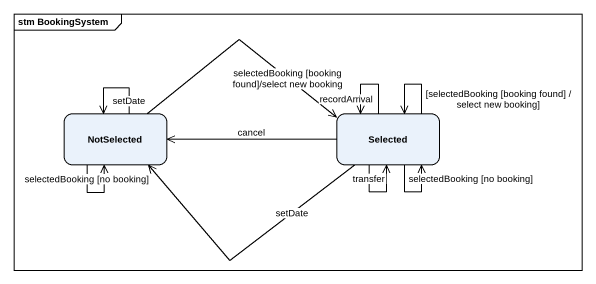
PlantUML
@startuml
mainframe stm BookingSystem
hide empty description
state NotSelected
state Selected
NotSelected --> NotSelected : setDate
NotSelected --> NotSelected : selectedBooking [no booking]
NotSelected -right-> Selected : selectedBooking [booking found]/select new booking
Selected -left-> NotSelected : cancel
Selected -left-> NotSelected : setDate
Selected --> Selected : transfer
Selected --> Selected : recordArrival
Selected --> Selected : [selectedBooking [booking found] / select new booking]
Selected --> Selected : selectedBooking [no booking]
@enduml
